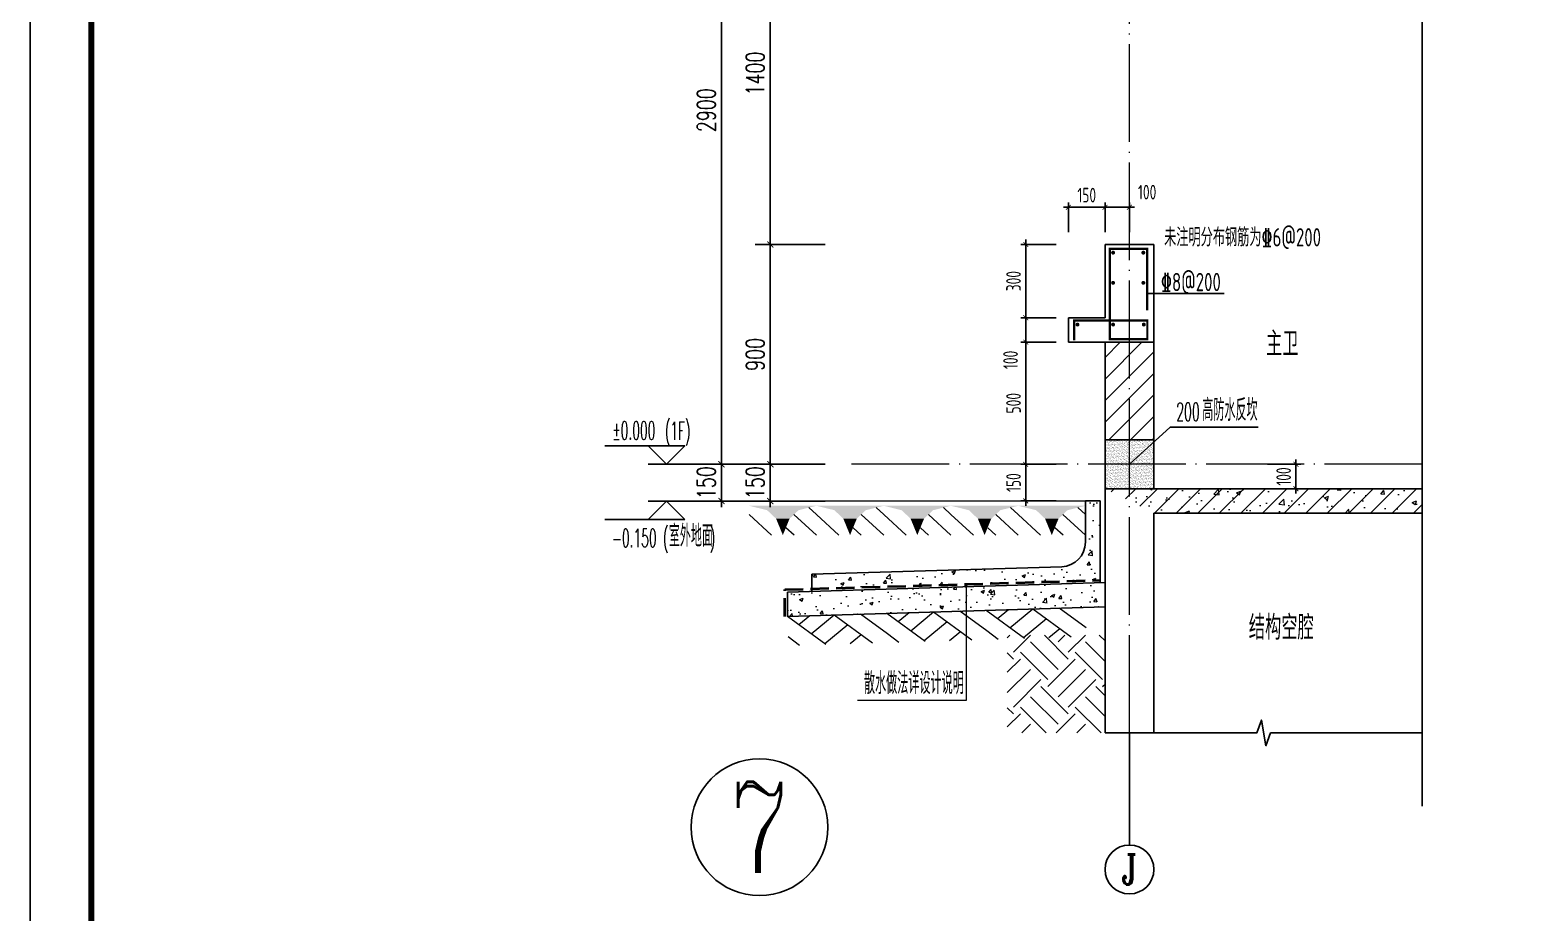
# Model space of a CAD drawing. Extents: x -655480 to 203344, y -294099 to 287156.
# Drawn here: x 95428 to 101596, y 121447 to 125063 of the extents above; entities that cross this region are included whole.
import ezdxf
from ezdxf.enums import TextEntityAlignment as Align

# ---------------------------------------------------------------- set-up
doc = ezdxf.new("R2010")
doc.units = 0
doc.header["$LTSCALE"] = 1000
doc.linetypes.add('DASH', pattern=[0.35, 0.25, -0.1])
doc.linetypes.add('DOTE', pattern=[2.42, 2, -0.2, 0.02, -0.2])
doc.layers.get('0').update_dxf_attribs({"linetype": 'CONTINUOUS'})
doc.layers.get('DEFPOINTS').update_dxf_attribs({"linetype": 'CONTINUOUS'})
for name, color, linetype in [('A-AXIS_TEXT', 7, 'CONTINUOUS'), ('AXIS', 3, 'CONTINUOUS'), ('COLUMN', 4, 'CONTINUOUS'), ('DIM', 2, 'CONTINUOUS'), ('DIM_ELEV', 3, 'CONTINUOUS'), ('DIM_IDEN', 67, 'CONTINUOUS'), ('DIM_SYMB', 3, 'CONTINUOUS'), ('PUB_DIM', 3, 'CONTINUOUS'), ('PUB_TEXT', 2, 'CONTINUOUS'), ('REIN', 6, 'CONTINUOUS'), ('S-引出线', 40, 'CONTINUOUS'), ('TEXT', 2, 'CONTINUOUS'), ('WALL', 5, 'CONTINUOUS'), ('立面-看线', 251, 'CONTINUOUS')]:
    doc.layers.add(name, color=color, linetype=linetype)
for name, color, linetype, lineweight in [('AXIS_TEXT', 7, 'CONTINUOUS', 20), ('DOTE', 19, 'DOTE', 9), ('PUB_HATCH', 8, 'CONTINUOUS', 9), ('图框', 9, 'CONTINUOUS', 18), ('填充', 251, 'CONTINUOUS', 5), ('平面-排水沟', 86, 'CONTINUOUS', 15), ('立面-中轮廓线', 30, 'CONTINUOUS', 35), ('粉刷', 251, 'CONTINUOUS', 9)]:
    doc.layers.add(name, color=color, linetype=linetype, lineweight=lineweight)
doc.layers.add('yichutu', color=7, linetype='CONTINUOUS', true_color=0xffffff)
doc.styles.add('_TCH_AXIS', font='COMPLEX', dxfattribs={"bigfont": 'GBCBIG'})
doc.styles.add('_TCH_DIM', font='SIMPLEX.shx', dxfattribs={"width": 0.7, "bigfont": 'GBCBIG.shx'})
doc.styles.add('_TCH_DIM_T3', font='SIMPLEX', dxfattribs={"width": 0.705882, "bigfont": 'GBCBIG'})
doc.styles.add('COMPLEX', font='COMPLEX')
doc.styles.add('DIM_FONT_T3', font='SIMPLEX', dxfattribs={"width": 0.705882, "bigfont": 'GBCBIG'})
doc.styles.add('TSSD_DIMENSION', font='Tssdeng.shx', dxfattribs={"width": 0.7, "bigfont": 'tssdchn.shx'})
doc.styles.add('TSSD_REIN', font='tssdeng.shx', dxfattribs={"width": 0.7, "height": 300, "bigfont": 'tssdchn.shx'})
doc.styles.add('w', font='tssdeng.shx', dxfattribs={"width": 0.8, "bigfont": 'tssdchn.shx'})
doc.dimstyles.new('_TCH_ARCH&&25', dxfattribs={"dimtxt": 74.375, "dimasz": 25, "dimexe": 62.5, "dimexo": 75, "dimgap": 25, "dimtad": 1, "dimdec": 0, "dimzin": 0, "dimdsep": 46, "dimtxsty": '_TCH_DIM_T3', "dimblk": 'ARCHTICK', "dimcen": 0.09, "dimclrt": 7, "dimazin": 0, "dimtfac": 1, "dimtdec": 0, "dimtix": 1, "dimtmove": 2, "dimatfit": 3, "dimldrblk": 'ARCHTICK', "dimfxl": 1, "dimtolj": 1, "dimtzin": 0, "dimarcsym": 0})
doc.dimstyles.new('TSSD_20_20', dxfattribs={"dimtxt": 60, "dimasz": 20, "dimexe": 20, "dimexo": 50, "dimgap": 20, "dimtad": 1, "dimdec": 0, "dimzin": 0, "dimdsep": 46, "dimtxsty": 'TSSD_DIMENSION', "dimblk": 'ARCHTICK', "dimblk1": 'ARCHTICK', "dimblk2": 'ARCHTICK', "dimcen": 0, "dimdle": 20, "dimclrt": 7, "dimadec": 0, "dimazin": 0, "dimtfac": 1, "dimtdec": 0, "dimtix": 1, "dimtmove": 2, "dimatfit": 3, "dimfxl": 1, "dimtolj": 1, "dimtzin": 0, "dimarcsym": 0})
pattern_1 = [(50, (28072.99, 249033.25), (143.452037, -12.550427), [15, -165]), (355, (28072.99, 249033.25), (-27.750267, 150.438427), [12, -132]), (100.4514, (28084.94, 249032.2), (115.701876, 137.88791), [12.74804, -140.22842]), (46.1842, (28072.99, 249073.25), (213.44821, -33.1038), [22.5, -247.5]), (96.6356, (28090.77, 249070.5), (186.93254, 194.82357), [19.12206, -210.3426]), (351.1842, (28072.99, 249073.25), (186.93239, 194.82372), [18, -198]), (21, (28092.99, 249063.25), (119.38141, -80.52378), [15, -165]), (326, (28092.99, 249063.25), (48.663066, 145.03001), [12, -132]), (71.4514, (28102.93, 249056.54), (168.044526, 64.5061), [12.74804, -140.22842]), (37.5, (28072.986, 249033.25), (2.431971, 66.578771), [0, -130.4, 0, -134, 0, -132.5]), (7.5, (28072.986, 249033.25), (52.613907, 78.882342), [0, -76.4, 0, -127.4, 0, -50.5]), (327.5, (28028.386, 249033.25), (106.764487, -4.510974), [0, -50, 0, -156, 0, -207]), (317.5, (28008.39, 249033.25), (116.637234, 20.020996), [0, -65, 0, -103.6, 0, -147])]

# ---------------------------------------------------------------- blocks, each defined once
blk = doc.blocks.new('$LINEPAT$素土夯实')
at = {"color": 0}
for p, q in [((0, -210), (210, 0)), ((120, -300), (420, 0)), ((420, 0), (608, -188)), ((495, -300), (795, 0)), ((615, 0), (705, -90)), ((315, -105), (502, -293)), ((210, -210), (300, -300)), ((705, -300), (795, -210))]:
    blk.add_line(p, q, dxfattribs=at)
blk = doc.blocks.new('$LinePat$自然土壤')
at = {"color": 0}
for p, q in [((0, -90), (71, -19)), ((0, -300), (211, -89)), ((420, -300), (630, -90)), ((210, -300), (286, -224))]:
    blk.add_line(p, q, dxfattribs=at)
for points in [[(0, 0), (630, 0), (168, -45), (462, -45)], [(168, -45), (462, -45), (252, -132), (378, -132)], [(252, -132), (378, -132), (315, -300)]]:
    blk.add_solid(points, dxfattribs=at)
blk = doc.blocks.new('sanshui')
at = {"layer": '粉刷'}
h = blk.add_hatch(dxfattribs=at)
h.set_pattern_fill('混凝土', color=256, scale=20)
h.set_pattern_definition(pattern_1)
edge = h.paths.add_edge_path()
edge.add_line((346317.8, 427329.6), (346257.8, 427329.6))
edge.add_line((346257.8, 427329.6), (346257.8, 427160.3))
edge.add_arc((346157.8, 427160.3), 100, 271.71836, 360, ccw=False)
edge.add_line((346160.8, 427060.3), (345137.8, 427029.6))
edge.add_line((345137.8, 427029.6), (345137.8, 426969.6))
edge.add_line((345137.8, 426969.6), (346317.8, 427005))
edge.add_line((346317.8, 427005), (346317.8, 427329.6))
h = blk.add_hatch(dxfattribs=at)
h.set_pattern_fill('混凝土', color=256, scale=20)
h.set_pattern_definition(pattern_1)
h.paths.add_polyline_path([(346337.8, 426895.6), (346337.8, 426995.6), (345037.8, 426956.6), (345037.8, 426856.6)])
at = {"layer": 'COLUMN'}
for p, q in [((346257.8, 427329.6), (346317.8, 427329.6)), ((346257.8, 427160.3), (346257.8, 427329.6)), ((346317.8, 426995), (346317.8, 427329.6)), ((346160.8, 427060.3), (345137.8, 427029.6)), ((346338.1, 426995.6), (345037.8, 426956.6)), ((345137.8, 426959.6), (345137.8, 427029.6)), ((345037.8, 426856.6), (345037.8, 426956.6)), ((346338.1, 426895.6), (345037.8, 426856.6))]:
    blk.add_line(p, q, dxfattribs=at)
blk.add_arc((346157.8, 427160.3), 100, 271.71836, 0, dxfattribs=at)
at = {"layer": '立面-中轮廓线', "linetype": 'DASH', "ltscale": 0.3}
blk.add_lwpolyline([(345027.8, 426856.6), (345027.8, 426966.3), (346317.8, 427005)], dxfattribs=at)
at = {"layer": '粉刷'}
blk.add_line((344881.5, 427329.6), (346257.8, 427329.6), dxfattribs=at)
at = {"layer": '粉刷', "yscale": 0.4, "zscale": 0.4}
for name, p, xscale, rotation in [('$LinePat$自然土壤', (345156.8, 427309.6), -0.4369306507241237, 359.9999999999903), ('$LinePat$自然土壤', (345432, 427309.6), -0.4369306507241237, 359.9999999999903), ('$LinePat$自然土壤', (345707.3, 427309.6), -0.4369306507241237, 359.9999999999903), ('$LinePat$自然土壤', (345982.6, 427309.6), -0.4369306507241237, 359.9999999999903), ('$LinePat$自然土壤', (346257.8, 427309.6), -0.4369306507241237, 359.9999999999903), ('$LINEPAT$素土夯实', (345444.5, 426868.8), -0.5117605352322558, 1.718358001643932), ('$LINEPAT$素土夯实', (345851.2, 426881), -0.5117605352322558, 1.718358001643932), ('$LINEPAT$素土夯实', (346257.8, 426893.2), -0.5117605352322558, 1.718358001643932)]:
    blk.add_blockref(name, p, dxfattribs=dict(at, xscale=xscale, rotation=rotation))
blk = doc.blocks.new('GFDDDDRG')
at = {"layer": '图框'}
blk.add_lwpolyline([(923310, -107437), (923310, -159999), (893610, -159999), (893610, -107437)], close=True, dxfattribs=at)
blk.add_lwpolyline([(923310, -107437), (923310, -159999), (893610, -159999), (893610, -107437)], close=True, dxfattribs=at)
at = {"layer": '图框', "const_width": 50}
blk.add_lwpolyline([(894110, -159499), (922810, -159499), (922810, -108687), (894110, -108687)], close=True, dxfattribs=at)
blk = doc.blocks.new('yct-1051-594-26275-14850-25-1002.0')
at = {"layer": 'yichutu', "color": 7, "true_color": 0xffffff}
blk.add_lwpolyline([(0, 0), (0, 14850), (26275, 14850), (26275, 0)], close=True, dxfattribs=at)
blk = doc.blocks.new('_ArchTick')
at = {"color": 0, "linetype": 'ByBlock', "const_width": 0.15}
blk.add_lwpolyline([(-0.5, -0.5), (0.5, 0.5)], dxfattribs=at)
blk = doc.blocks.new('*D2775')
at = {"layer": 'DEFPOINTS', "color": 0, "transparency": 16777216}
for p in [(98458.4, 123284.6), (98758.4, 123284.6), (98758.4, 123134.1)]:
    blk.add_point(p, dxfattribs=at)
at = {"layer": 'PUB_DIM', "color": 0, "lineweight": -2, "transparency": 16777216}
for p, q in [((98458.4, 123284.6), (98458.4, 123309.6)), ((98683.4, 123284.6), (98395.9, 123284.6)), ((98458.4, 123134.1), (98458.4, 123284.6)), ((98683.4, 123134.1), (98395.9, 123134.1)), ((98458.4, 123134.1), (98458.4, 123109.1))]:
    blk.add_line(p, q, dxfattribs=at)
at = {"layer": 'PUB_DIM', "color": 0, "lineweight": -2, "transparency": 16777216, "xscale": 25, "yscale": 25, "zscale": 25}
for p, rotation in [((98458.4, 123284.6), 270), ((98458.4, 123134.1), 90)]:
    blk.add_blockref('_ArchTick', p, dxfattribs=dict(at, rotation=rotation))
at = {"layer": 'PUB_DIM', "color": 7, "transparency": 16777216, "insert": (98396.2, 123209.3), "char_height": 74.38, "attachment_point": 5, "rotation": 90, "style": '_TCH_DIM_T3'}
blk.add_mtext('\\A1;150', dxfattribs=at)
blk = doc.blocks.new('*D2776')
at = {"layer": 'DEFPOINTS', "color": 0, "transparency": 16777216}
for p in [(98458.4, 124184.6), (98758.4, 124184.6), (98758.4, 123284.6)]:
    blk.add_point(p, dxfattribs=at)
at = {"layer": 'PUB_DIM', "color": 0, "lineweight": -2, "transparency": 16777216}
for p, q in [((98683.4, 124184.6), (98395.9, 124184.6)), ((98458.4, 123284.6), (98458.4, 124184.6)), ((98683.4, 123284.6), (98395.9, 123284.6))]:
    blk.add_line(p, q, dxfattribs=at)
at = {"layer": 'PUB_DIM', "color": 0, "lineweight": -2, "transparency": 16777216, "xscale": 25, "yscale": 25, "zscale": 25}
for p, rotation in [((98458.4, 124184.6), 90), ((98458.4, 123284.6), 270)]:
    blk.add_blockref('_ArchTick', p, dxfattribs=dict(at, rotation=rotation))
at = {"layer": 'PUB_DIM', "color": 7, "transparency": 16777216, "insert": (98396.2, 123734.6), "char_height": 74.38, "attachment_point": 5, "rotation": 90, "style": '_TCH_DIM_T3'}
blk.add_mtext('\\A1;900', dxfattribs=at)
blk = doc.blocks.new('*D2777')
at = {"layer": 'DEFPOINTS', "color": 0, "transparency": 16777216}
for p in [(98458.4, 125584.6), (98758.4, 125584.6), (98758.4, 124184.6)]:
    blk.add_point(p, dxfattribs=at)
at = {"layer": 'PUB_DIM', "color": 0, "lineweight": -2, "transparency": 16777216}
for p, q in [((98683.4, 125584.6), (98395.9, 125584.6)), ((98458.4, 124184.6), (98458.4, 125584.6)), ((98683.4, 124184.6), (98395.9, 124184.6))]:
    blk.add_line(p, q, dxfattribs=at)
at = {"layer": 'PUB_DIM', "color": 0, "lineweight": -2, "transparency": 16777216, "xscale": 25, "yscale": 25, "zscale": 25}
for p, rotation in [((98458.4, 125584.6), 90), ((98458.4, 124184.6), 270)]:
    blk.add_blockref('_ArchTick', p, dxfattribs=dict(at, rotation=rotation))
at = {"layer": 'PUB_DIM', "color": 7, "transparency": 16777216, "insert": (98396.2, 124884.6), "char_height": 74.38, "attachment_point": 5, "rotation": 90, "style": '_TCH_DIM_T3'}
blk.add_mtext('\\A1;1400', dxfattribs=at)
blk = doc.blocks.new('*D2778')
at = {"layer": 'DEFPOINTS', "color": 0, "transparency": 16777216}
for p in [(98258.4, 123284.6), (98758.4, 123284.6), (98758.4, 123134.1)]:
    blk.add_point(p, dxfattribs=at)
at = {"layer": 'PUB_DIM', "color": 0, "lineweight": -2, "transparency": 16777216}
for p, q in [((98258.4, 123284.6), (98258.4, 123309.6)), ((98683.4, 123284.6), (98195.9, 123284.6)), ((98258.4, 123134.1), (98258.4, 123284.6)), ((98683.4, 123134.1), (98195.9, 123134.1)), ((98258.4, 123134.1), (98258.4, 123109.1))]:
    blk.add_line(p, q, dxfattribs=at)
at = {"layer": 'PUB_DIM', "color": 0, "lineweight": -2, "transparency": 16777216, "xscale": 25, "yscale": 25, "zscale": 25}
for p, rotation in [((98258.4, 123284.6), 270), ((98258.4, 123134.1), 90)]:
    blk.add_blockref('_ArchTick', p, dxfattribs=dict(at, rotation=rotation))
at = {"layer": 'PUB_DIM', "color": 7, "transparency": 16777216, "insert": (98196.2, 123209.3), "char_height": 74.38, "attachment_point": 5, "rotation": 90, "style": '_TCH_DIM_T3'}
blk.add_mtext('\\A1;150', dxfattribs=at)
blk = doc.blocks.new('*D2779')
at = {"layer": 'DEFPOINTS', "color": 0, "transparency": 16777216}
for p in [(98258.4, 126184.6), (98758.4, 126184.6), (98758.4, 123284.6)]:
    blk.add_point(p, dxfattribs=at)
at = {"layer": 'PUB_DIM', "color": 0, "lineweight": -2, "transparency": 16777216}
for p, q in [((98683.4, 126184.6), (98195.9, 126184.6)), ((98258.4, 123284.6), (98258.4, 126184.6)), ((98683.4, 123284.6), (98195.9, 123284.6))]:
    blk.add_line(p, q, dxfattribs=at)
at = {"layer": 'PUB_DIM', "color": 0, "lineweight": -2, "transparency": 16777216, "xscale": 25, "yscale": 25, "zscale": 25}
for p, rotation in [((98258.4, 126184.6), 90), ((98258.4, 123284.6), 270)]:
    blk.add_blockref('_ArchTick', p, dxfattribs=dict(at, rotation=rotation))
at = {"layer": 'PUB_DIM', "color": 7, "transparency": 16777216, "insert": (98196.2, 124734.6), "char_height": 74.38, "attachment_point": 5, "rotation": 90, "style": '_TCH_DIM_T3'}
blk.add_mtext('\\A1;2900', dxfattribs=at)
blk = doc.blocks.new('_AXISO')
blk.add_circle((0, 0), 0.5)
at = {"layer": 'A-AXIS_TEXT', "style": 'COMPLEX', "width": 1.041667}
blk.add_attdef('A', text='', height=0.56, dxfattribs=at).set_placement((-0.25, -0.28), (0.25, -0.28), align=Align.FIT)
blk = doc.blocks.new('20210809.02282773')
at = {"layer": 'REIN', "const_width": 9}
blk.add_lwpolyline([(87154.5, 66580.9), (87154.5, 66662.3), (87453.9, 66662.3), (87453.9, 66586), (87300.3, 66586), (87300.3, 66956.5), (87453.6, 66956.5), (87453.6, 66703.7)], dxfattribs=at)
at = {"layer": 'REIN', "const_width": 8}
for points in [[(87310, 66940.5, 1), (87318, 66940.5, 1)], [(87433.8, 66940.5, 1), (87441.8, 66940.5, 1)], [(87310, 66817, 1), (87318, 66817, 1)], [(87433.8, 66817, 1), (87441.8, 66817, 1)], [(87164.2, 66646.1, 1), (87172.2, 66646.1, 1)], [(87310, 66646.1, 1), (87318, 66646.1, 1)], [(87435.7, 66646.1, 1), (87443.7, 66646.1, 1)]]:
    blk.add_lwpolyline(points, format="xyb", close=True, dxfattribs=at)
at = {"layer": 'S-引出线'}
blk.add_lwpolyline([(87768.9, 66773.1), (87456.3, 66773.1)], dxfattribs=at)
at = {"layer": 'TEXT', "width": 0.7}
for s, rotation, style, p in [('未注明分布钢筋为%%1326@200', 0, 'TSSD_REIN', (87522.7, 66966)), ('%%1328@200', 360, 'w', (87510, 66782.7))]:
    blk.add_text(s, height=75, rotation=rotation, dxfattribs=dict(at, style=style)).set_placement(p)
blk = doc.blocks.new('20210902.15310896')
at = {"layer": 'DOTE', "color": 1, "linetype": 'DOTE', "ltscale": 0.2}
for p, q in [((79213.2, -133245.9), (79213.2, -115565.9)), ((80411.7, -132145.9), (78043, -132145.9))]:
    blk.add_line(p, q, dxfattribs=at)
blk = doc.blocks.new('*D3644')
at = {"layer": 'DEFPOINTS', "color": 0, "transparency": 16777216}
for p in [(99828.6, 124336.9), (99678.6, 124184.6), (99828.6, 124184.6)]:
    blk.add_point(p, dxfattribs=at)
at = {"layer": 'DIM', "color": 0, "lineweight": -2, "transparency": 16777216}
for p, q in [((99678.6, 124234.6), (99678.6, 124356.9)), ((99828.6, 124234.6), (99828.6, 124356.9)), ((99658.6, 124336.9), (99848.6, 124336.9))]:
    blk.add_line(p, q, dxfattribs=at)
at = {"layer": 'DIM', "color": 0, "lineweight": -2, "transparency": 16777216, "xscale": 20, "yscale": 20, "zscale": 20, "rotation": 180}
blk.add_blockref('_ArchTick', (99678.6, 124336.9), dxfattribs=at)
at = {"layer": 'DIM', "color": 0, "lineweight": -2, "transparency": 16777216, "xscale": 20, "yscale": 20, "zscale": 20}
blk.add_blockref('_ArchTick', (99828.6, 124336.9), dxfattribs=at)
at = {"layer": 'DIM', "color": 7, "transparency": 16777216, "insert": (99753.6, 124386.9), "char_height": 60, "attachment_point": 5, "style": 'TSSD_DIMENSION'}
blk.add_mtext('\\A1;150', dxfattribs=at)
blk = doc.blocks.new('*D3645')
at = {"layer": 'DEFPOINTS', "color": 0, "transparency": 16777216}
for p in [(99928.6, 124336.9), (99828.6, 124184.6), (99928.6, 124184.6)]:
    blk.add_point(p, dxfattribs=at)
at = {"layer": 'DIM', "color": 0, "lineweight": -2, "transparency": 16777216}
for p, q in [((99828.6, 124234.6), (99828.6, 124356.9)), ((99928.6, 124234.6), (99928.6, 124356.9)), ((99808.6, 124336.9), (99948.6, 124336.9))]:
    blk.add_line(p, q, dxfattribs=at)
at = {"layer": 'DIM', "color": 0, "lineweight": -2, "transparency": 16777216, "xscale": 20, "yscale": 20, "zscale": 20, "rotation": 180}
blk.add_blockref('_ArchTick', (99828.6, 124336.9), dxfattribs=at)
at = {"layer": 'DIM', "color": 0, "lineweight": -2, "transparency": 16777216, "xscale": 20, "yscale": 20, "zscale": 20}
blk.add_blockref('_ArchTick', (99928.6, 124336.9), dxfattribs=at)
at = {"layer": 'DIM', "color": 7, "transparency": 16777216, "insert": (100001, 124399.1), "char_height": 60, "attachment_point": 5, "style": 'TSSD_DIMENSION'}
blk.add_mtext('\\A1;100', dxfattribs=at)
blk = doc.blocks.new('*D3647')
at = {"layer": 'DEFPOINTS', "color": 0, "transparency": 16777216}
for p in [(99503.9, 124184.6), (99678.6, 124184.6), (99678.6, 123884.6)]:
    blk.add_point(p, dxfattribs=at)
at = {"layer": 'DIM', "color": 0, "lineweight": -2, "transparency": 16777216}
for p, q in [((99628.6, 124184.6), (99483.9, 124184.6)), ((99503.9, 123864.6), (99503.9, 124204.6)), ((99628.6, 123884.6), (99483.9, 123884.6))]:
    blk.add_line(p, q, dxfattribs=at)
at = {"layer": 'DIM', "color": 0, "lineweight": -2, "transparency": 16777216, "xscale": 20, "yscale": 20, "zscale": 20}
for p, rotation in [((99503.9, 124184.6), 90), ((99503.9, 123884.6), 270)]:
    blk.add_blockref('_ArchTick', p, dxfattribs=dict(at, rotation=rotation))
at = {"layer": 'DIM', "color": 7, "transparency": 16777216, "insert": (99453.9, 124034.6), "char_height": 60, "attachment_point": 5, "rotation": 90, "style": 'TSSD_DIMENSION'}
blk.add_mtext('\\A1;300', dxfattribs=at)
blk = doc.blocks.new('*D3648')
at = {"layer": 'DEFPOINTS', "color": 0, "transparency": 16777216}
for p in [(99503.9, 123884.6), (99678.6, 123884.6), (99678.6, 123784.6)]:
    blk.add_point(p, dxfattribs=at)
at = {"layer": 'DIM', "color": 0, "lineweight": -2, "transparency": 16777216}
for p, q in [((99628.6, 123884.6), (99483.9, 123884.6)), ((99503.9, 123764.6), (99503.9, 123904.6)), ((99628.6, 123784.6), (99483.9, 123784.6))]:
    blk.add_line(p, q, dxfattribs=at)
at = {"layer": 'DIM', "color": 0, "lineweight": -2, "transparency": 16777216, "xscale": 20, "yscale": 20, "zscale": 20}
for p, rotation in [((99503.9, 123884.6), 90), ((99503.9, 123784.6), 270)]:
    blk.add_blockref('_ArchTick', p, dxfattribs=dict(at, rotation=rotation))
at = {"layer": 'DIM', "color": 7, "transparency": 16777216, "insert": (99441.8, 123712.1), "char_height": 60, "attachment_point": 5, "rotation": 90, "style": 'TSSD_DIMENSION'}
blk.add_mtext('\\A1;100', dxfattribs=at)
blk = doc.blocks.new('*D3649')
at = {"layer": 'DEFPOINTS', "color": 0, "transparency": 16777216}
for p in [(99503.9, 123784.6), (99678.6, 123784.6), (99678.6, 123284.6)]:
    blk.add_point(p, dxfattribs=at)
at = {"layer": 'DIM', "color": 0, "lineweight": -2, "transparency": 16777216}
for p, q in [((99503.9, 123264.6), (99503.9, 123804.6)), ((99628.6, 123784.6), (99483.9, 123784.6)), ((99628.6, 123284.6), (99483.9, 123284.6))]:
    blk.add_line(p, q, dxfattribs=at)
at = {"layer": 'DIM', "color": 0, "lineweight": -2, "transparency": 16777216, "xscale": 20, "yscale": 20, "zscale": 20}
for p, rotation in [((99503.9, 123784.6), 90), ((99503.9, 123284.6), 270)]:
    blk.add_blockref('_ArchTick', p, dxfattribs=dict(at, rotation=rotation))
at = {"layer": 'DIM', "color": 7, "transparency": 16777216, "insert": (99453.9, 123534.6), "char_height": 60, "attachment_point": 5, "rotation": 90, "style": 'TSSD_DIMENSION'}
blk.add_mtext('\\A1;500', dxfattribs=at)
blk = doc.blocks.new('*D3650')
at = {"layer": 'DEFPOINTS', "color": 0, "transparency": 16777216}
for p in [(99503.9, 123284.6), (99678.6, 123284.6), (99678.6, 123134.6)]:
    blk.add_point(p, dxfattribs=at)
at = {"layer": 'DIM', "color": 0, "lineweight": -2, "transparency": 16777216}
for p, q in [((99503.9, 123114.6), (99503.9, 123304.6)), ((99628.6, 123284.6), (99483.9, 123284.6)), ((99628.6, 123134.6), (99483.9, 123134.6))]:
    blk.add_line(p, q, dxfattribs=at)
at = {"layer": 'DIM', "color": 0, "lineweight": -2, "transparency": 16777216, "xscale": 20, "yscale": 20, "zscale": 20}
for p, rotation in [((99503.9, 123284.6), 90), ((99503.9, 123134.6), 270)]:
    blk.add_blockref('_ArchTick', p, dxfattribs=dict(at, rotation=rotation))
at = {"layer": 'DIM', "color": 7, "transparency": 16777216, "insert": (99453.9, 123209.6), "char_height": 60, "attachment_point": 5, "rotation": 90, "style": 'TSSD_DIMENSION'}
blk.add_mtext('\\A1;150', dxfattribs=at)
blk = doc.blocks.new('*D3651')
at = {"layer": 'DEFPOINTS', "color": 0, "transparency": 16777216}
for p in [(100443.7, 123284.6), (100609.7, 123284.6), (100443.7, 123184.6)]:
    blk.add_point(p, dxfattribs=at)
at = {"layer": 'DIM', "color": 0, "lineweight": -2, "transparency": 16777216}
for p, q in [((100609.7, 123284.6), (100609.7, 123304.6)), ((100493.7, 123284.6), (100629.7, 123284.6)), ((100609.7, 123184.6), (100609.7, 123284.6)), ((100493.7, 123184.6), (100629.7, 123184.6)), ((100609.7, 123184.6), (100609.7, 123164.6))]:
    blk.add_line(p, q, dxfattribs=at)
at = {"layer": 'DIM', "color": 0, "lineweight": -2, "transparency": 16777216, "xscale": 20, "yscale": 20, "zscale": 20}
for p, rotation in [((100609.7, 123284.6), 270), ((100609.7, 123184.6), 90)]:
    blk.add_blockref('_ArchTick', p, dxfattribs=dict(at, rotation=rotation))
at = {"layer": 'DIM', "color": 7, "transparency": 16777216, "insert": (100559.7, 123234.6), "char_height": 60, "attachment_point": 5, "rotation": 90, "style": 'TSSD_DIMENSION'}
blk.add_mtext('\\A1;100', dxfattribs=at)

msp = doc.modelspace()

# ---------------------------------------------------------------- hatches: boundary and pattern name
at = {"layer": 'PUB_HATCH'}
h = msp.add_hatch(dxfattribs=at)
h.set_pattern_fill('普通砖', color=256, scale=25, style=0)
h.set_pattern_definition([(45, (-512502.044, 291772.47), (-44.1941915, 44.1941915), [])])
h.paths.add_polyline_path([(100028.55, 123384.56), (100028.55, 123784.56), (99828.55, 123784.56), (99828.55, 123384.56)])
h = msp.add_hatch(dxfattribs=at)
h.set_pattern_fill('钢筋混凝土', color=256, scale=25, style=0)
h.set_pattern_definition([(45, (-512502.044, 291727.59), (-44.194174, 44.194174), []), (50, (-512502.04, 291727.59), (179.315046, -15.688034), [18.75, -206.25]), (355, (-512502.04, 291727.6), (-34.687833, 188.048033), [15, -165]), (100.4514, (-512487.1, 291726.28), (144.627345, 172.359886), [15.93505, -175.28553]), (46.1842, (-512502.04, 291777.6), (266.81026, -41.37975), [28.125, -309.375]), (96.6356, (-512479.8, 291774.14), (233.66568, 243.52947), [23.90257, -262.92825]), (351.1842, (-512502.04, 291777.6), (233.66549, 243.52965), [22.5, -247.5]), (21, (-512477.04, 291765.09), (149.226763, -100.654723), [18.75, -206.25]), (326, (-512477.04, 291765.1), (60.828833, 181.28751), [15, -165]), (71.4514, (-512464.6, 291756.7), (210.055657, 80.632624), [15.93505, -175.28553]), (37.5, (-512502.044, 291727.59), (3.039964, 83.2234635), [0, -163, 0, -167.5, 0, -165.625]), (7.5, (-512502.04, 291727.59), (65.767384, 98.602928), [0, -95.5, 0, -159.25, 0, -63.125]), (327.5, (-512557.794, 291727.59), (133.455609, -5.638718), [0, -62.5, 0, -195, 0, -258.75]), (317.5, (-512582.79, 291727.59), (145.796542, 25.026246), [0, -81.25, 0, -129.5, 0, -183.75])])
h.paths.add_polyline_path([(101127.08, 123184.56), (99828.55, 123184.56), (100028.55, 123084.56), (101127.08, 123084.56)])
at = {"layer": '填充'}
h = msp.add_hatch(dxfattribs=at)
h.set_pattern_fill('EARTH', color=250, scale=50, angle=45, style=0)
h.set_pattern_definition([(45, (-1015669.72, -333008.81), (0, 224.506403), [158.75, -158.75]), (45, (-1015711.81, -332966.72), (0, 224.506403), [158.75, -158.75]), (45, (-1015753.91, -332924.62), (0, 224.506403), [158.75, -158.75]), (135, (-1015753.91, -332896.56), (-224.506403, 0), [158.75, -158.75]), (135, (-1015711.81, -332854.46), (-224.506403, 0), [158.75, -158.75]), (135, (-1015669.72, -332812.37), (-224.506403, 0), [158.75, -158.75])])
h.paths.add_polyline_path([(99828.55, 122584.56), (99428.55, 122584.56), (99428.55, 122184.56), (99828.55, 122184.56)])
at = {"layer": '立面-看线'}
h = msp.add_hatch(dxfattribs=at)
h.set_pattern_fill('碎沙', color=256, scale=4)
h.set_pattern_definition([(37.5, (-701224.686, -262177.392), (-0.32000626, 9.78826475), [0, -7.7216, 0, -8.636, 0, -8.255]), (7.5, (-701224.686, -262177.392), (8.99046566, 14.33650201), [0, -4.1656, 0, -6.9596, 0, -2.667]), (327.5, (-701230.934, -262177.392), (15.819847405, 0.02874369), [0, -2.54, 0, -9.144, 0, -11.938]), (317.5, (-701230.934, -262177.392), (15.27112905, 4.45858647), [0, -1.27, 0, -5.9944, 0, -6.858])])
h.paths.add_polyline_path([(99828.55, 123184.56), (100028.55, 123184.56), (100028.55, 123384.56), (99828.55, 123384.56)])

# ---------------------------------------------------------------- linework, layer by layer
at = {"layer": 'AXIS'}
msp.add_line((99928.52, 122184.56), (99928.52, 121725.17), dxfattribs=at)
at = {"layer": 'AXIS', "color": 6}
msp.add_circle((98413.94, 121797.98), 280, dxfattribs=at)
at = {"layer": 'DIM_ELEV'}
for p, q in [((98108.36, 123359.56), (97780.36, 123359.56)), ((98033.36, 123284.56), (97958.36, 123359.56)), ((98033.36, 123284.56), (98108.36, 123359.56)), ((98458.36, 123284.56), (97958.36, 123284.56)), ((98033.36, 123134.09), (97958.36, 123059.09)), ((98458.36, 123134.09), (97958.36, 123134.09)), ((98033.36, 123134.09), (98108.36, 123059.09)), ((98108.36, 123059.09), (97780.36, 123059.09))]:
    msp.add_line(p, q, dxfattribs=at)
at = {"layer": 'DIM_IDEN'}
for p, q in [((99928.55, 123284.56), (100095.37, 123436.08)), ((100095.37, 123436.08), (100455.54, 123436.08))]:
    msp.add_line(p, q, dxfattribs=at)
at = {"layer": 'DIM_SYMB'}
for points in [[(101127.08, 139264.56), (101127.08, 130602.68), (101179.58, 130583.58), (101074.58, 130565.06), (101127.08, 130546.43), (101127.08, 121884.56)], [(99828.55, 122184.56), (100449.69, 122184.56), (100468.8, 122237.06), (100487.31, 122132.06), (100505.94, 122184.56), (101127.08, 122184.56)]]:
    msp.add_lwpolyline(points, dxfattribs=at)
at = {"layer": 'WALL'}
for p, q in [((99828.55, 123884.56), (99828.55, 124184.56)), ((99828.55, 124184.56), (100028.55, 124184.56)), ((100028.55, 123884.56), (100028.55, 124184.56)), ((99828.55, 123884.56), (99678.55, 123884.56)), ((99678.55, 123884.56), (99678.55, 123784.56)), ((100028.55, 123787.61), (100028.55, 123884.56)), ((100028.55, 123784.56), (100028.55, 123787.61)), ((99678.55, 123784.56), (100028.55, 123784.56)), ((99828.55, 123384.56), (99828.55, 123784.56)), ((100028.55, 123384.56), (100028.55, 123784.56)), ((99828.55, 123384.56), (100028.55, 123384.56)), ((99828.52, 122184.56), (99828.55, 123184.56)), ((101127.08, 123184.56), (99828.55, 123184.56)), ((101127.08, 123084.56), (101127.08, 123184.56)), ((100028.52, 122184.55), (100028.55, 123084.56)), ((101127.08, 123084.56), (100028.55, 123084.56)), ((99828.52, 122184.56), (100028.52, 122184.55))]:
    msp.add_line(p, q, dxfattribs=at)
msp.add_lwpolyline([(99828.55, 123384.56), (100028.55, 123384.56), (100028.55, 123184.56), (99828.55, 123184.56)], close=True, dxfattribs=at)
at = {"layer": '平面-排水沟'}
for p, q in [((99259.54, 122784.97), (99259.54, 122317.13)), ((99259.54, 122317.13), (98815.41, 122317.13))]:
    msp.add_line(p, q, dxfattribs=at)
at = {"layer": '平面-排水沟', "const_width": 6.67}
msp.add_lwpolyline([(99259.54, 122788.3, 1), (99259.54, 122781.63, 1)], format="xyb", close=True, dxfattribs=at)

# ---------------------------------------------------------------- block references
at = {"xscale": 0.5, "yscale": 0.5, "zscale": 0.5}
msp.add_blockref('GFDDDDRG', (-351376.43, 198011.07), dxfattribs=at)
msp.add_blockref('sanshui', (-246509.57, -304195.07))
at = {"layer": 'AXIS'}
ref = msp.add_blockref('_AXISO', (99928.52, 121625.17), dxfattribs=dict(at, xscale=200, yscale=200, zscale=200))
ref.add_attrib('A', 'J', dxfattribs={"layer": 'AXIS_TEXT', "height": 124.02, "style": '_TCH_AXIS'}).set_placement((99896.04, 121563.16), (99961, 121563.16), align=Align.FIT)
at = {"layer": 'DOTE'}
msp.add_blockref('20210902.15310896', (20715.37, 255430.45), dxfattribs=at)
at = {"layer": 'REIN'}
msp.add_blockref('20210809.02282773', (12547.51, 57210.7), dxfattribs=at)
at = {"layer": 'yichutu', "rotation": 270}
msp.add_blockref('yct-1051-594-26275-14850-25-1002.0', (95428.46, 144292.59), dxfattribs=at)

# ---------------------------------------------------------------- texts
at = {"layer": 'AXIS_TEXT', "color": 6, "style": '_TCH_AXIS'}
msp.add_text('7', height=372.76, dxfattribs=at).set_placement((98289.69, 121611.6), (98538.2, 121611.6), align=Align.FIT)
at = {"layer": 'PUB_TEXT'}
for s, height, style, width, p in [('主卫', 100, 'TSSD_REIN', 0.7, (100487.77, 123727.7)), ('高防水反坎', 89.362, 'DIM_FONT_T3', 0.705882, (100226.26, 123462.33)), ('200', 74.375, 'DIM_FONT_T3', 0.49827, (100120.37, 123462.33)), ('%%P0.000', 74.375, '_TCH_DIM', 0.494118, (97811.36, 123385.81)), ('(1F)', 74.375, '_TCH_DIM', 0.494118, (98026.73, 123384.59)), ('室外地面', 89.362, '_TCH_DIM', 0.7, (98043.18, 122946.56)), ('-0.150', 74.375, '_TCH_DIM', 0.494118, (97809.96, 122945.34)), ('(', 74.38, '_TCH_DIM', 0.494118, (98018.68, 122946.56)), (')', 74.38, '_TCH_DIM', 0.494118, (98209.99, 122946.56)), ('结构空腔', 100, 'TSSD_REIN', 0.7, (100416.98, 122565.98)), ('散水做法详设计说明', 89.362, 'DIM_FONT_T3', 0.705882, (98841.66, 122343.38))]:
    msp.add_text(s, height=height, dxfattribs=dict(at, style=style, width=width)).set_placement(p)

# ---------------------------------------------------------------- dimensions: what is measured, and where the dimension line sits
at = {"layer": 'DIM'}
for p1, p2, distance, picture, middle in [((99678.55, 124184.56), (99828.55, 124184.56), 152.32, '*D3644', (99753.55, 124386.88)), ((99678.55, 123884.56), (99678.55, 124184.56), 174.61, '*D3647', (99453.94, 124034.56)), ((99678.55, 123284.56), (99678.55, 123784.56), 174.61, '*D3649', (99453.94, 123534.56)), ((99678.55, 123134.56), (99678.55, 123284.56), 174.61, '*D3650', (99453.94, 123209.56)), ((100443.74, 123184.56), (100443.74, 123284.56), -165.96, '*D3651', (100559.7, 123234.56))]:
    dim = msp.add_aligned_dim(p1=p1, p2=p2, distance=distance, dimstyle='TSSD_20_20', dxfattribs=at)
    dim.commit()
    dim.dimension.update_dxf_attribs({"geometry": picture, "text_midpoint": middle})
for base, p1, p2, angle, picture, middle in [((99928.55, 124336.88), (99828.55, 124184.56), (99928.55, 124184.56), 360, '*D3645', (100000.97, 124399.07)), ((99503.94, 123884.56), (99678.55, 123784.56), (99678.55, 123884.56), 90, '*D3648', (99441.76, 123712.14))]:
    dim = msp.add_linear_dim(base=base, p1=p1, p2=p2, angle=angle, dimstyle='TSSD_20_20', dxfattribs=at)
    dim.commit()
    dim.dimension.update_dxf_attribs({"geometry": picture, "text_midpoint": middle, "dimtype": 161})
at = {"layer": 'PUB_DIM'}
for p1, p2, distance, picture, middle in [((98758.36, 123284.56), (98758.36, 126184.56), 500, '*D2779', (98196.17, 124734.56)), ((98758.36, 124184.56), (98758.36, 125584.56), 300, '*D2777', (98396.17, 124884.56)), ((98758.36, 123284.56), (98758.36, 124184.56), 300, '*D2776', (98396.17, 123734.56)), ((98758.36, 123134.09), (98758.36, 123284.56), 500, '*D2778', (98196.17, 123209.33)), ((98758.36, 123134.09), (98758.36, 123284.56), 300, '*D2775', (98396.17, 123209.33))]:
    dim = msp.add_aligned_dim(p1=p1, p2=p2, distance=distance, dimstyle='_TCH_ARCH&&25', dxfattribs=at)
    dim.commit()
    dim.dimension.update_dxf_attribs({"geometry": picture, "text_midpoint": middle})

doc.saveas('drawing.dxf')
